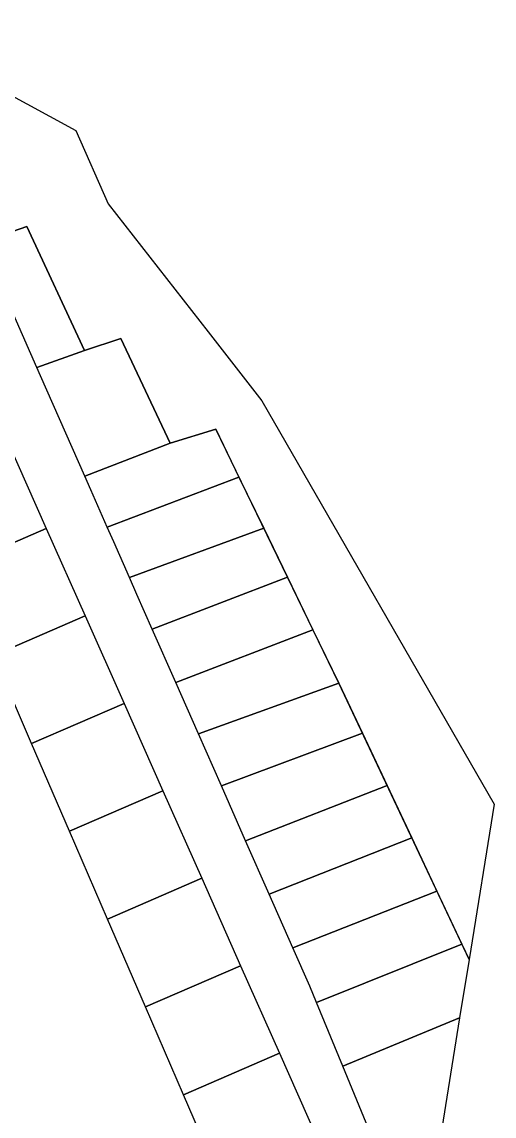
# Model space of a CAD drawing. Header units: millimetres. Extents: x 522658 to 553925, y 7796479 to 7820139.
# Drawn here: x 539886 to 539984.7, y 7805203.3 to 7805431.9 of the extents above; entities that cross this region are included whole.
import ezdxf

# ---------------------------------------------------------------- set-up
doc = ezdxf.new("R2010")
doc.units = ezdxf.units.MM
doc.layers.add('ZONA RESIDENCIAL 2 (ZR_2)', color=2, linetype='Continuous')

msp = doc.modelspace()

# ---------------------------------------------------------------- linework, layer by layer
at = {"layer": 'ZONA RESIDENCIAL 2 (ZR_2)'}
msp.add_lwpolyline([(539855.46, 7805431.92), (539897.28, 7805409.24), (539904.05, 7805393.93), (539924.96, 7805367.13), (539936.15, 7805352.7), (539984.74, 7805268.48), (539979.5, 7805235.99), (539952.27, 7805293.75), (539926.51, 7805346.78), (539916.96, 7805343.89), (539906.65, 7805365.76), (539899.11, 7805363.25), (539887.05, 7805389.14), (539877.52, 7805385.91)], dxfattribs=at)
for points in [[(539889.09, 7805359.7), (539877.52, 7805385.91), (539887.05, 7805389.14), (539899.11, 7805363.25), (539889.09, 7805359.7)], [(539916.96, 7805343.89), (539899.12, 7805337), (539889.87, 7805357.94), (539889.09, 7805359.7), (539899.11, 7805363.25), (539906.65, 7805365.76), (539916.96, 7805343.89)], [(539931.37, 7805336.77), (539903.82, 7805326.35), (539900.37, 7805334.16), (539899.12, 7805337), (539916.96, 7805343.89), (539926.51, 7805346.78), (539931.37, 7805336.77)], [(539891.09, 7805326.05), (539872.11, 7805317.83), (539864.16, 7805336.18), (539882.96, 7805344.33), (539891.09, 7805326.05)], [(539936.55, 7805326.1), (539908.49, 7805315.79), (539905.19, 7805323.25), (539903.82, 7805326.35), (539931.37, 7805336.77), (539936.55, 7805326.1)], [(539899.22, 7805307.78), (539880.06, 7805299.48), (539872.11, 7805317.83), (539891.09, 7805326.05), (539899.22, 7805307.78)], [(539941.53, 7805315.85), (539913.25, 7805305), (539910.04, 7805312.27), (539908.49, 7805315.79), (539936.55, 7805326.1), (539941.53, 7805315.85)], [(539946.85, 7805304.9), (539918.18, 7805293.85), (539913.25, 7805305), (539941.53, 7805315.85), (539946.85, 7805304.9)], [(539907.34, 7805289.5), (539888.01, 7805281.13), (539880.06, 7805299.48), (539899.22, 7805307.78), (539907.34, 7805289.5)], [(539918.18, 7805293.85), (539946.85, 7805304.9), (539952.27, 7805293.75), (539922.91, 7805283.13), (539918.18, 7805293.85)], [(539957.21, 7805283.26), (539927.72, 7805272.25), (539922.91, 7805283.13), (539952.27, 7805293.75), (539957.21, 7805283.26)], [(539915.47, 7805271.23), (539895.96, 7805262.78), (539888.01, 7805281.13), (539907.34, 7805289.5), (539915.47, 7805271.23)], [(539927.72, 7805272.25), (539957.21, 7805283.26), (539962.34, 7805272.37), (539932.78, 7805260.79), (539927.72, 7805272.25)], [(539923.6, 7805252.95), (539903.91, 7805244.42), (539895.96, 7805262.78), (539915.47, 7805271.23), (539923.6, 7805252.95)], [(539932.78, 7805260.79), (539962.34, 7805272.37), (539967.5, 7805261.43), (539937.71, 7805249.63), (539932.78, 7805260.79)], [(539937.71, 7805249.63), (539967.5, 7805261.43), (539972.75, 7805250.3), (539942.64, 7805238.46), (539937.71, 7805249.63)], [(539931.72, 7805234.68), (539911.86, 7805226.07), (539903.91, 7805244.42), (539923.6, 7805252.95), (539931.72, 7805234.68)], [(539942.64, 7805238.46), (539972.75, 7805250.3), (539978, 7805239.16), (539947.59, 7805227.02), (539946.19, 7805230.43), (539942.64, 7805238.46)], [(539947.59, 7805227.02), (539978, 7805239.16), (539979.5, 7805235.99), (539977.53, 7805223.78), (539953.08, 7805213.71), (539947.59, 7805227.02)], [(539939.85, 7805216.4), (539919.81, 7805207.72), (539911.86, 7805226.07), (539931.72, 7805234.68), (539939.85, 7805216.4)], [(539972.46, 7805192.38), (539963.35, 7805189.6), (539962.9, 7805191.01), (539962.25, 7805192.34), (539961.4, 7805193.55), (539953.08, 7805213.71), (539977.53, 7805223.78), (539972.46, 7805192.38)], [(539919.81, 7805207.72), (539939.85, 7805216.4), (539947.68, 7805198.8), (539927.62, 7805189.69), (539919.81, 7805207.72)]]:
    msp.add_lwpolyline(points, close=True, dxfattribs=at)

doc.saveas('drawing.dxf')
